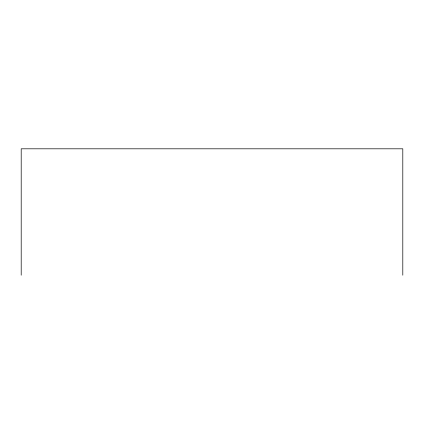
<?xml version="1.0" encoding="UTF-8"?>
<svg xmlns="http://www.w3.org/2000/svg" width="424" height="424" viewBox="0 0 424 424"><rect width="100%" height="100%" fill="white"/><g stroke="black" fill="none" stroke-linecap="round" stroke-linejoin="round"><path stroke-width="0.64" d="M402.8 275.192L402.8 148.808L21.2 148.808L21.2 275.192"/></g></svg>
